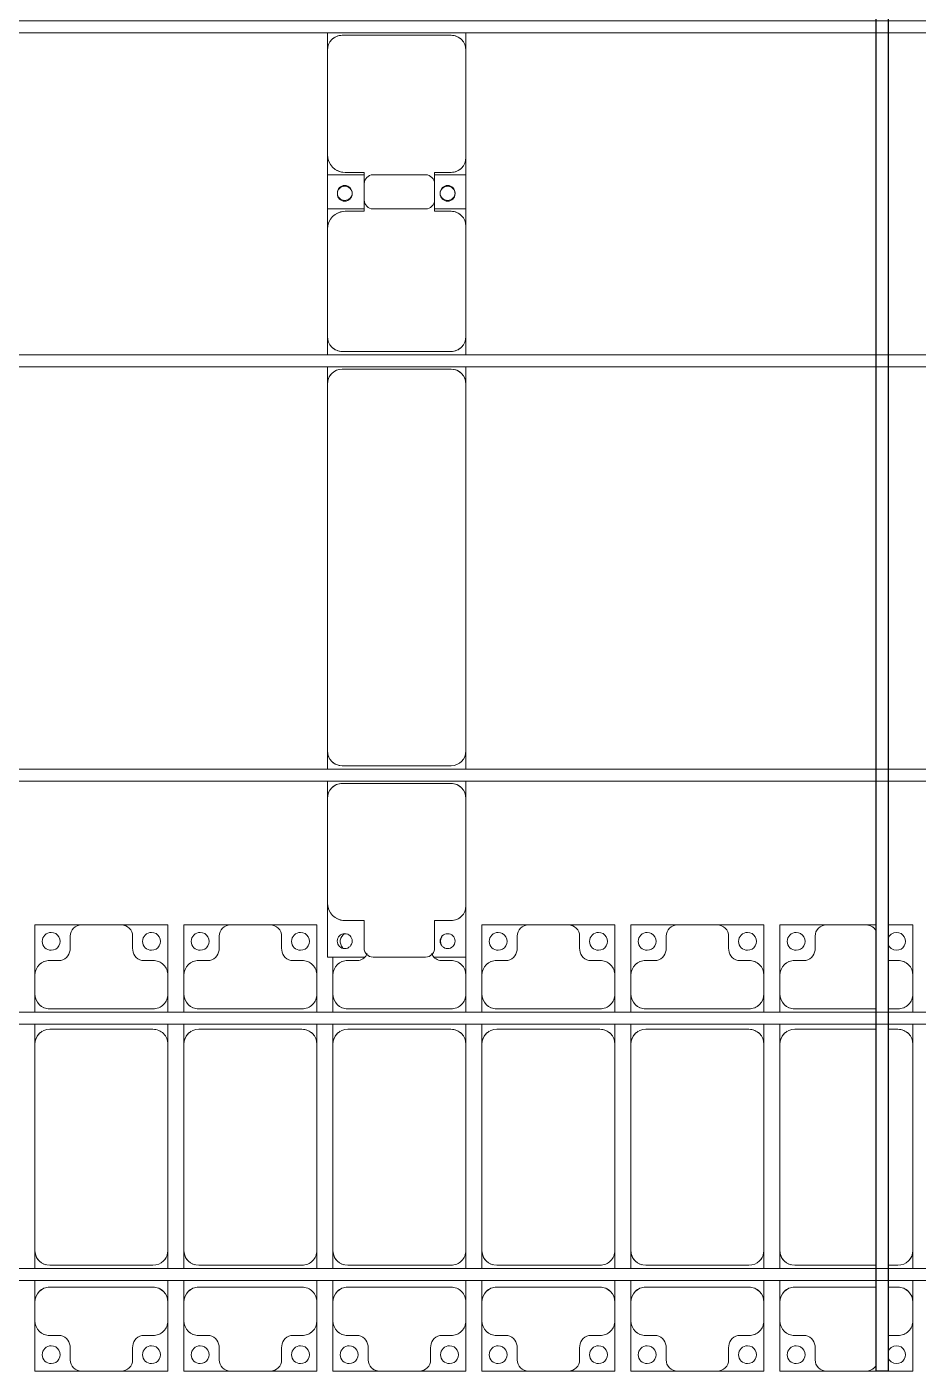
# Model space of a CAD drawing. Header units: millimetres. Extents: x -147246 to 112336, y -213734 to -86506.
# Drawn here: x -59356 to -56365, y -204519 to -200010 of the extents above; entities that cross this region are included whole.
import ezdxf

# ---------------------------------------------------------------- set-up
doc = ezdxf.new("R2010")
doc.units = ezdxf.units.MM
doc.layers.add('A-GENM', color=13, linetype='Continuous', lineweight=9)
doc.layers.add('S-BEAM', color=12, linetype='Continuous', lineweight=9)

# ---------------------------------------------------------------- blocks, each defined once
blk = doc.blocks.new('Dầm C52 - Hộp 40x60-25898-BỐ TRÍ KHUNG KẾT CẤU BÈ PIN 05')
at = {"layer": 'S-BEAM', "color": 3, "lineweight": 25}
for p, q in [((-55982.1, 20), (55982.1, 20)), ((55982.1, 20), (55982.1, -20)), ((55982.1, -20), (-55982.1, -20))]:
    blk.add_line(p, q, dxfattribs=at)
blk = doc.blocks.new('Dai phao do pin - DẢI PHAO ĐỠ PIN-V20-BỐ TRÍ KHUNG KẾT CẤU BÈ PIN 05')
at = {"layer": 'A-GENM', "color": 7}
for p, q in [((-1312.2, 241.6), (-1129.7, 241.6)), ((-1312.2, 116.4), (-1312.2, 241.6)), ((-779.7, 241.6), (-1129.7, 241.6)), ((-779.7, 241.6), (-721.5, 241.6)), ((-681.5, 241.6), (-620.3, 241.6)), ((610.3, 241.6), (-620.3, 241.6)), ((610.3, 241.6), (668.5, 241.6)), ((708.5, 241.6), (769.7, 241.6)), ((1129.7, 241.6), (769.7, 241.6)), ((1129.7, 241.6), (1312.2, 241.6)), ((1197.8, 241.6), (1380.3, 241.6)), ((1197.8, 118.2), (1197.8, 241.6)), ((1312.2, 241.6), (1312.2, 118.2)), ((1730.3, 241.6), (1380.3, 241.6)), ((1730.3, 241.6), (1788.5, 241.6)), ((-1189.7, 181.6), (-1189.7, 118.2)), ((-729.7, -173.4), (-729.7, 191.6)), ((-670.3, 191.6), (-670.3, -173.4)), ((660.3, -173.4), (660.3, 191.6)), ((719.7, 191.6), (719.7, -173.4)), ((1189.7, 118.2), (1189.7, 181.6)), ((1320.3, 181.6), (1320.3, 118.2)), ((1780.3, -173.4), (1780.3, 191.6)), ((-1189.7, 118.2), (-1282.2, 118.2)), ((1282.2, 118.2), (1189.7, 118.2)), ((1320.3, 118.2), (1227.8, 118.2)), ((-1312.2, 88.2), (-1312.2, -88.2)), ((1197.8, 88.2), (1197.8, -88.2)), ((1312.2, -88.2), (1312.2, 88.2)), ((-1312.2, -223.4), (-1312.2, -116.4)), ((-1282.2, -118.2), (-1189.7, -118.2)), ((-1189.7, -118.2), (-1189.7, -173.4)), ((1189.7, -173.4), (1189.7, -118.2)), ((1189.7, -118.2), (1282.2, -118.2)), ((1197.8, -223.4), (1197.8, -118.2)), ((1227.8, -118.2), (1320.3, -118.2)), ((1312.2, -118.2), (1312.2, -223.4)), ((1320.3, -118.2), (1320.3, -173.4)), ((-1139.7, -223.4), (-1312.2, -223.4)), ((-1139.7, -223.4), (-779.7, -223.4)), ((-721.5, -223.4), (-779.7, -223.4)), ((-620.3, -223.4), (-681.5, -223.4)), ((-620.3, -223.4), (610.3, -223.4)), ((668.5, -223.4), (610.3, -223.4)), ((769.7, -223.4), (708.5, -223.4)), ((769.7, -223.4), (1139.7, -223.4)), ((1312.2, -223.4), (1139.7, -223.4)), ((1370.3, -223.4), (1197.8, -223.4)), ((1370.3, -223.4), (1730.3, -223.4)), ((1788.5, -223.4), (1730.3, -223.4))]:
    blk.add_line(p, q, dxfattribs=at)
for centre, radius, start, end in [((-1129.7, 181.6), 60, 90, 180), ((-779.7, 191.6), 50, 360, 90), ((-779.7, 191.6), 50, 360, 45), ((-620.3, 191.6), 50, 90, 180), ((-620.3, 191.6), 50, 105, 180), ((610.3, 191.6), 50, 360, 90), ((610.3, 191.6), 50, 15, 90), ((769.7, 191.6), 50, 90, 180), ((769.7, 191.6), 50, 135, 180), ((1129.7, 181.6), 60, 360, 90), ((1380.3, 181.6), 60, 90, 180), ((1730.3, 191.6), 50, 360, 90), ((1730.3, 191.6), 50, 360, 45), ((-1258.6, 183.2), 25, 0, 180), ((-1258.6, 183.2), 25, 180, 360), ((-1129.7, 181.6), 60, 150, 180), ((1129.7, 181.6), 60, 360, 30), ((1248.6, 183.2), 25, 360, 180), ((1248.6, 183.2), 25, 180, 0), ((1251.4, 183.2), 25, 0, 180), ((1251.4, 183.2), 25, 180, 360), ((1380.3, 181.6), 60, 150, 180), ((-1282.2, 88.2), 30, 90, 180), ((-1282.2, 88.2), 30, 120, 134.117), ((1227.8, 88.2), 30, 90, 180), ((1282.2, 88.2), 30, 360, 90), ((-1282.2, -88.2), 30, 180, 270), ((1227.8, -88.2), 30, 180, 270), ((1282.2, -88.2), 30, 270, 360), ((-1282.2, -88.2), 30, 225.8834, 240), ((-1258.6, -161.8), 25, 0, 180), ((-1258.6, -161.8), 25, 180, 0), ((-1139.7, -173.4), 50, 180, 270), ((-1139.7, -173.4), 50, 180, 225), ((-779.7, -173.4), 50, 270, 360), ((-779.7, -173.4), 50, 315, 360), ((-620.3, -173.4), 50, 180, 270), ((-620.3, -173.4), 50, 180, 270), ((610.3, -173.4), 50, 270, 360), ((610.3, -173.4), 50, 285, 360), ((769.7, -173.4), 50, 180, 270), ((769.7, -173.4), 50, 180, 225), ((1139.7, -173.4), 50, 270, 360), ((1139.7, -173.4), 50, 315, 360), ((1248.6, -161.8), 25, 0, 180), ((1248.6, -161.8), 25, 180, 360), ((1251.4, -161.8), 25, 0, 180), ((1251.4, -161.8), 25, 180, 0), ((1370.3, -173.4), 50, 180, 270), ((1370.3, -173.4), 50, 180, 225), ((1730.3, -173.4), 50, 270, 360), ((1730.3, -173.4), 50, 315, 360)]:
    blk.add_arc(centre, radius, start, end, dxfattribs=at)
blk = doc.blocks.new('Dai phaodi lai - DẢI PHAO ĐI LẠI-25020-BỐ TRÍ KHUNG KẾT CẤU BÈ PIN 05')
at = {"layer": 'A-GENM', "color": 7}
for p, q in [((36776.8, 748.4), (36933.1, 748.4)), ((36776.8, 579.3), (36776.8, 748.4)), ((37066.9, 748.4), (36933.1, 748.4)), ((37066.9, 748.4), (37223.2, 748.4)), ((37223.2, 748.4), (37223.2, 579.3)), ((37276.8, 748.4), (37433.1, 748.4)), ((37276.8, 579.3), (37276.8, 748.4)), ((37566.9, 748.4), (37433.1, 748.4)), ((37566.9, 748.4), (37723.2, 748.4)), ((37723.2, 748.4), (37723.2, 579.3)), ((38276.8, 748.4), (38433.1, 748.4)), ((38276.8, 579.3), (38276.8, 748.4)), ((38566.9, 748.4), (38433.1, 748.4)), ((38566.9, 748.4), (38723.2, 748.4)), ((38723.2, 748.4), (38723.2, 579.3)), ((38776.8, 748.4), (38933.1, 748.4)), ((38776.8, 579.3), (38776.8, 748.4)), ((39066.9, 748.4), (38933.1, 748.4)), ((39066.9, 748.4), (39223.2, 748.4)), ((39223.2, 748.4), (39223.2, 579.3)), ((39276.8, 748.4), (39433.1, 748.4)), ((39276.8, 579.3), (39276.8, 748.4)), ((39566.9, 748.4), (39433.1, 748.4)), ((39566.9, 748.4), (39600, 748.4)), ((39640, 748.4), (39723.2, 748.4)), ((39723.2, 748.4), (39723.2, 579.3)), ((36895.1, 710.4), (36895.1, 670.7)), ((37104.9, 670.7), (37104.9, 710.4)), ((37395.1, 710.4), (37395.1, 670.7)), ((37604.9, 670.7), (37604.9, 710.4)), ((38395.1, 710.4), (38395.1, 670.7)), ((38604.9, 670.7), (38604.9, 710.4)), ((38895.1, 710.4), (38895.1, 670.7)), ((39104.9, 670.7), (39104.9, 710.4)), ((39395.1, 710.4), (39395.1, 670.7)), ((37776.8, 579.3), (37776.8, 641.7)), ((38223.2, 640.7), (38223.2, 579.3)), ((36864.3, 629.3), (36826.8, 629.3)), ((37173.2, 629.3), (37135.7, 629.3)), ((37364.3, 629.3), (37326.8, 629.3)), ((37673.2, 629.3), (37635.7, 629.3)), ((37864.3, 629.3), (37826.8, 629.3)), ((38173.2, 629.3), (38135.7, 629.3)), ((38364.3, 629.3), (38326.8, 629.3)), ((38673.2, 629.3), (38635.7, 629.3)), ((38864.3, 629.3), (38826.8, 629.3)), ((39173.2, 629.3), (39135.7, 629.3)), ((39364.3, 629.3), (39326.8, 629.3)), ((39673.2, 629.3), (39640, 629.3)), ((36776.8, 579.3), (36776.8, 516.7)), ((37223.2, 516.7), (37223.2, 579.3)), ((37276.8, 579.3), (37276.8, 516.7)), ((37723.2, 516.7), (37723.2, 579.3)), ((37776.8, 579.3), (37776.8, 516.7)), ((38223.2, 516.7), (38223.2, 579.3)), ((38276.8, 579.3), (38276.8, 516.7)), ((38723.2, 516.7), (38723.2, 579.3)), ((38776.8, 579.3), (38776.8, 516.7)), ((39223.2, 516.7), (39223.2, 579.3)), ((39276.8, 579.3), (39276.8, 516.7)), ((39723.2, 516.7), (39723.2, 579.3)), ((36776.8, 455.5), (36776.8, 516.7)), ((37223.2, 516.7), (37223.2, 455.5)), ((37276.8, 455.5), (37276.8, 516.7)), ((37723.2, 516.7), (37723.2, 455.5)), ((37776.8, 455.5), (37776.8, 516.7)), ((38223.2, 516.7), (38223.2, 455.5)), ((38276.8, 455.5), (38276.8, 516.7)), ((38723.2, 516.7), (38723.2, 455.5)), ((38776.8, 455.5), (38776.8, 516.7)), ((39223.2, 516.7), (39223.2, 455.5)), ((39276.8, 455.5), (39276.8, 516.7)), ((39723.2, 516.7), (39723.2, 455.5)), ((36826.8, 466.7), (37173.2, 466.7)), ((37326.8, 466.7), (37673.2, 466.7)), ((37826.8, 466.7), (38173.2, 466.7)), ((38326.8, 466.7), (38673.2, 466.7)), ((38826.8, 466.7), (39173.2, 466.7)), ((39326.8, 466.7), (39600, 466.7)), ((39640, 466.7), (39673.2, 466.7)), ((36776.8, 348.3), (36776.8, 415.5)), ((37223.2, 415.5), (37223.2, 348.3)), ((37276.8, 348.3), (37276.8, 415.5)), ((37723.2, 415.5), (37723.2, 348.3)), ((37776.8, 348.3), (37776.8, 415.5)), ((38223.2, 415.5), (38223.2, 348.3)), ((38276.8, 348.3), (38276.8, 415.5)), ((38723.2, 415.5), (38723.2, 348.3)), ((38776.8, 348.3), (38776.8, 415.5)), ((39223.2, 415.5), (39223.2, 348.3)), ((39276.8, 348.3), (39276.8, 415.5)), ((39723.2, 415.5), (39723.2, 348.3)), ((37173.2, 398.3), (36826.8, 398.3)), ((37673.2, 398.3), (37326.8, 398.3)), ((38173.2, 398.3), (37826.8, 398.3)), ((38673.2, 398.3), (38326.8, 398.3)), ((39173.2, 398.3), (38826.8, 398.3)), ((39600, 398.3), (39326.8, 398.3)), ((39673.2, 398.3), (39640, 398.3)), ((36776.8, 348.3), (36776.8, -343.3)), ((37223.2, -343.3), (37223.2, 348.3)), ((37276.8, 348.3), (37276.8, -343.3)), ((37723.2, -343.3), (37723.2, 348.3)), ((37776.8, 348.3), (37776.8, -343.3)), ((38223.2, -343.3), (38223.2, 348.3)), ((38276.8, 348.3), (38276.8, -343.3)), ((38723.2, -343.3), (38723.2, 348.3)), ((38776.8, 348.3), (38776.8, -343.3)), ((39223.2, -343.3), (39223.2, 348.3)), ((39276.8, 348.3), (39276.8, -343.3)), ((39723.2, -343.3), (39723.2, 348.3)), ((36776.8, -404.5), (36776.8, -343.3)), ((37223.2, -343.3), (37223.2, -404.5)), ((37276.8, -404.5), (37276.8, -343.3)), ((37723.2, -343.3), (37723.2, -404.5)), ((37776.8, -404.5), (37776.8, -343.3)), ((38223.2, -343.3), (38223.2, -404.5)), ((38276.8, -404.5), (38276.8, -343.3)), ((38723.2, -343.3), (38723.2, -404.5)), ((38776.8, -404.5), (38776.8, -343.3)), ((39223.2, -343.3), (39223.2, -404.5)), ((39276.8, -404.5), (39276.8, -343.3)), ((39723.2, -343.3), (39723.2, -404.5)), ((36826.8, -393.3), (37173.2, -393.3)), ((37326.8, -393.3), (37673.2, -393.3)), ((37826.8, -393.3), (38173.2, -393.3)), ((38326.8, -393.3), (38673.2, -393.3)), ((38826.8, -393.3), (39173.2, -393.3)), ((39326.8, -393.3), (39600, -393.3)), ((39640, -393.3), (39673.2, -393.3)), ((36776.8, -516.7), (36776.8, -444.5)), ((37223.2, -444.5), (37223.2, -516.7)), ((37276.8, -516.7), (37276.8, -444.5)), ((37723.2, -444.5), (37723.2, -516.7)), ((37776.8, -516.7), (37776.8, -444.5)), ((38223.2, -444.5), (38223.2, -516.7)), ((38276.8, -516.7), (38276.8, -444.5)), ((38723.2, -444.5), (38723.2, -516.7)), ((38776.8, -516.7), (38776.8, -444.5)), ((39223.2, -444.5), (39223.2, -516.7)), ((39276.8, -516.7), (39276.8, -444.5)), ((39723.2, -444.5), (39723.2, -516.7)), ((37173.2, -466.7), (36826.8, -466.7)), ((37673.2, -466.7), (37326.8, -466.7)), ((38173.2, -466.7), (37826.8, -466.7)), ((38673.2, -466.7), (38326.8, -466.7)), ((39173.2, -466.7), (38826.8, -466.7)), ((39600, -466.7), (39326.8, -466.7)), ((39673.2, -466.7), (39640, -466.7)), ((36776.8, -516.7), (36776.8, -579.3)), ((37223.2, -579.3), (37223.2, -516.7)), ((37276.8, -516.7), (37276.8, -579.3)), ((37723.2, -579.3), (37723.2, -516.7)), ((37776.8, -516.7), (37776.8, -579.3)), ((38223.2, -579.3), (38223.2, -516.7)), ((38276.8, -516.7), (38276.8, -579.3)), ((38723.2, -579.3), (38723.2, -516.7)), ((38776.8, -516.7), (38776.8, -579.3)), ((39223.2, -579.3), (39223.2, -516.7)), ((39276.8, -516.7), (39276.8, -579.3)), ((39723.2, -579.3), (39723.2, -516.7)), ((36776.8, -748.4), (36776.8, -579.3)), ((37223.2, -579.3), (37223.2, -748.4)), ((37276.8, -748.4), (37276.8, -579.3)), ((37723.2, -579.3), (37723.2, -748.4)), ((37776.8, -748.4), (37776.8, -579.3)), ((38223.2, -579.3), (38223.2, -748.4)), ((38276.8, -748.4), (38276.8, -579.3)), ((38723.2, -579.3), (38723.2, -748.4)), ((38776.8, -748.4), (38776.8, -579.3)), ((39223.2, -579.3), (39223.2, -748.4)), ((39276.8, -748.4), (39276.8, -579.3)), ((39723.2, -579.3), (39723.2, -748.4)), ((36826.8, -629.3), (36864.3, -629.3)), ((37135.7, -629.3), (37173.2, -629.3)), ((37326.8, -629.3), (37364.3, -629.3)), ((37635.7, -629.3), (37673.2, -629.3)), ((37826.8, -629.3), (37864.3, -629.3)), ((38135.7, -629.3), (38173.2, -629.3)), ((38326.8, -629.3), (38364.3, -629.3)), ((38635.7, -629.3), (38673.2, -629.3)), ((38826.8, -629.3), (38864.3, -629.3)), ((39135.7, -629.3), (39173.2, -629.3)), ((39326.8, -629.3), (39364.3, -629.3)), ((39640, -629.3), (39673.2, -629.3)), ((36895.1, -670.7), (36895.1, -710.4)), ((37104.9, -710.4), (37104.9, -670.7)), ((37395.1, -670.7), (37395.1, -710.4)), ((37604.9, -710.4), (37604.9, -670.7)), ((37895.1, -670.7), (37895.1, -710.4)), ((38104.9, -710.4), (38104.9, -670.7)), ((38395.1, -670.7), (38395.1, -710.4)), ((38604.9, -710.4), (38604.9, -670.7)), ((38895.1, -670.7), (38895.1, -710.4)), ((39104.9, -710.4), (39104.9, -670.7)), ((39395.1, -670.7), (39395.1, -710.4)), ((36933.1, -748.4), (36776.8, -748.4)), ((36933.1, -748.4), (37066.9, -748.4)), ((37223.2, -748.4), (37066.9, -748.4)), ((37433.1, -748.4), (37276.8, -748.4)), ((37433.1, -748.4), (37566.9, -748.4)), ((37723.2, -748.4), (37566.9, -748.4)), ((37933.1, -748.4), (37776.8, -748.4)), ((37933.1, -748.4), (38066.9, -748.4)), ((38223.2, -748.4), (38066.9, -748.4)), ((38433.1, -748.4), (38276.8, -748.4)), ((38433.1, -748.4), (38566.9, -748.4)), ((38723.2, -748.4), (38566.9, -748.4)), ((38933.1, -748.4), (38776.8, -748.4)), ((38933.1, -748.4), (39066.9, -748.4)), ((39223.2, -748.4), (39066.9, -748.4)), ((39433.1, -748.4), (39276.8, -748.4)), ((39433.1, -748.4), (39566.9, -748.4)), ((39600, -748.4), (39566.9, -748.4)), ((39723.2, -748.4), (39640, -748.4))]:
    blk.add_line(p, q, dxfattribs=at)
for centre, radius, start, end in [((36831.6, 693.3), 30, 90, 270), ((36831.6, 693.3), 30, 270, 90), ((36933.1, 710.4), 38, 90, 180), ((36933.1, 710.4), 38, 90, 135), ((37066.9, 710.4), 38, 0, 90), ((37066.9, 710.4), 38, 45, 90), ((37168.4, 693.3), 30, 90, 270), ((37168.4, 693.3), 30, 270, 90), ((37331.6, 693.3), 30, 90, 270), ((37331.6, 693.3), 30, 270, 90), ((37433.1, 710.4), 38, 90, 180), ((37433.1, 710.4), 38, 90, 135), ((37566.9, 710.4), 38, 360, 90), ((37566.9, 710.4), 38, 46.3465, 90), ((37668.4, 693.3), 30, 90, 270), ((37668.4, 693.3), 30, 270, 90), ((38331.6, 693.3), 30, 90, 270), ((38331.6, 693.3), 30, 270, 90), ((38433.1, 710.4), 38, 90, 180), ((38433.1, 710.4), 38, 90, 135), ((38566.9, 710.4), 38, 0, 90), ((38566.9, 710.4), 38, 45, 90), ((38668.4, 693.3), 30, 90, 270), ((38668.4, 693.3), 30, 270, 90), ((38831.6, 693.3), 30, 90, 270), ((38831.6, 693.3), 30, 270, 90), ((38933.1, 710.4), 38, 90, 180), ((38933.1, 710.4), 38, 90, 135), ((39066.9, 710.4), 38, 360, 90), ((39066.9, 710.4), 38, 45, 90), ((39168.4, 693.3), 30, 90, 270), ((39168.4, 693.3), 30, 270, 90), ((39331.6, 693.3), 30, 90, 270), ((39331.6, 693.3), 30, 270, 90), ((39433.1, 710.4), 38, 90, 180), ((39433.1, 710.4), 38, 90, 135), ((39566.9, 710.4), 38, 30, 90), ((39566.9, 710.4), 38, 45, 90), ((39668.4, 693.3), 30, 90, 162.1035), ((39668.4, 693.3), 30, 270, 90), ((37831.6, 693.3), 30, 120, 225), ((38168.4, 693.3), 30, 150, 208.7034), ((39668.4, 693.3), 30, 197.8965, 270), ((36855.2, 668.2), 40, 283.1885, 3.5081), ((37144.8, 668.2), 40, 176.4919, 256.8115), ((37355.2, 668.2), 40, 283.1885, 3.5081), ((37644.8, 668.2), 40, 176.4919, 256.8115), ((37855.2, 668.2), 40, 283.1885, 336.1177), ((38144.8, 668.2), 40, 203.8821, 256.8115), ((38355.2, 668.2), 40, 283.1885, 3.5081), ((38644.8, 668.2), 40, 176.4919, 256.8115), ((38855.2, 668.2), 40, 283.1885, 3.5081), ((39144.8, 668.2), 40, 176.4919, 256.8115), ((39355.2, 668.2), 40, 283.1885, 3.5081), ((36826.8, 579.3), 50, 90, 180), ((36826.8, 579.3), 50, 90, 135), ((37173.2, 579.3), 50, 360, 90), ((37173.2, 579.3), 50, 45, 90), ((37326.8, 579.3), 50, 90, 180), ((37326.8, 579.3), 50, 90, 135), ((37673.2, 579.3), 50, 360, 90), ((37673.2, 579.3), 50, 45, 90), ((37826.8, 579.3), 50, 90, 180), ((37826.8, 579.3), 50, 90, 135), ((38173.2, 579.3), 50, 0, 90), ((38173.2, 579.3), 50, 45, 90), ((38326.8, 579.3), 50, 90, 180), ((38326.8, 579.3), 50, 90, 135), ((38673.2, 579.3), 50, 360, 90), ((38673.2, 579.3), 50, 45, 90), ((38826.8, 579.3), 50, 90, 180), ((38826.8, 579.3), 50, 90, 135), ((39173.2, 579.3), 50, 0, 90), ((39173.2, 579.3), 50, 45, 90), ((39326.8, 579.3), 50, 90, 180), ((39326.8, 579.3), 50, 90, 135), ((39673.2, 579.3), 50, 0, 90), ((39673.2, 579.3), 50, 45, 90), ((36826.8, 516.7), 50, 180, 270), ((37173.2, 516.7), 50, 270, 0), ((37326.8, 516.7), 50, 180, 270), ((37673.2, 516.7), 50, 270, 0), ((37826.8, 516.7), 50, 180, 270), ((38173.2, 516.7), 50, 270, 0), ((38326.8, 516.7), 50, 180, 270), ((38673.2, 516.7), 50, 270, 0), ((38826.8, 516.7), 50, 180, 270), ((39173.2, 516.7), 50, 270, 360), ((39326.8, 516.7), 50, 180, 270), ((39673.2, 516.7), 50, 270, 0), ((36826.8, 516.7), 50, 225, 270), ((37173.2, 516.7), 50, 270, 315), ((37326.8, 516.7), 50, 225, 270), ((37673.2, 516.7), 50, 270, 315), ((37826.8, 516.7), 50, 225, 270), ((38173.2, 516.7), 50, 270, 315), ((38326.8, 516.7), 50, 225, 270), ((38673.2, 516.7), 50, 270, 315), ((38826.8, 516.7), 50, 225, 270), ((39173.2, 516.7), 50, 270, 315), ((39326.8, 516.7), 50, 225, 270), ((39673.2, 516.7), 50, 270, 315), ((36826.8, 348.3), 50, 90, 180), ((36826.8, 348.3), 50, 120, 165), ((37173.2, 348.3), 50, 360, 90), ((37173.2, 348.3), 50, 45, 90), ((37326.8, 348.3), 50, 90, 180), ((37326.8, 348.3), 50, 120, 165), ((37673.2, 348.3), 50, 0, 90), ((37673.2, 348.3), 50, 45, 90), ((37826.8, 348.3), 50, 90, 180), ((37826.8, 348.3), 50, 120, 165), ((38173.2, 348.3), 50, 0, 90), ((38173.2, 348.3), 50, 45, 90), ((38326.8, 348.3), 50, 90, 180), ((38326.8, 348.3), 50, 120, 165), ((38673.2, 348.3), 50, 0, 90), ((38673.2, 348.3), 50, 45, 90), ((38826.8, 348.3), 50, 90, 180), ((38826.8, 348.3), 50, 120, 165), ((39173.2, 348.3), 50, 0, 90), ((39173.2, 348.3), 50, 45, 90), ((39326.8, 348.3), 50, 90, 180), ((39326.8, 348.3), 50, 120, 165), ((39673.2, 348.3), 50, 0, 90), ((39673.2, 348.3), 50, 45, 90), ((36826.8, -343.3), 50, 180, 270), ((36826.8, -343.3), 50, 180, 255), ((37173.2, -343.3), 50, 270, 360), ((37173.2, -343.3), 50, 315, 360), ((37326.8, -343.3), 50, 180, 270), ((37326.8, -343.3), 50, 180, 255), ((37673.2, -343.3), 50, 270, 0), ((37673.2, -343.3), 50, 315, 0), ((37826.8, -343.3), 50, 180, 270), ((37826.8, -343.3), 50, 180, 255), ((38173.2, -343.3), 50, 270, 0), ((38173.2, -343.3), 50, 315, 0), ((38326.8, -343.3), 50, 180, 270), ((38326.8, -343.3), 50, 180, 255), ((38673.2, -343.3), 50, 270, 0), ((38673.2, -343.3), 50, 315, 0), ((38826.8, -343.3), 50, 180, 270), ((38826.8, -343.3), 50, 180, 255), ((39173.2, -343.3), 50, 270, 360), ((39173.2, -343.3), 50, 315, 360), ((39326.8, -343.3), 50, 180, 270), ((39326.8, -343.3), 50, 180, 255), ((39673.2, -343.3), 50, 270, 360), ((39673.2, -343.3), 50, 315, 0), ((36826.8, -516.7), 50, 90, 180), ((36826.8, -516.7), 50, 90, 135), ((37173.2, -516.7), 50, 0, 90), ((37173.2, -516.7), 50, 45, 90), ((37326.8, -516.7), 50, 90, 180), ((37326.8, -516.7), 50, 90, 135), ((37673.2, -516.7), 50, 360, 90), ((37673.2, -516.7), 50, 45, 90), ((37826.8, -516.7), 50, 90, 180), ((37826.8, -516.7), 50, 90, 135), ((38173.2, -516.7), 50, 360, 90), ((38173.2, -516.7), 50, 45, 90), ((38326.8, -516.7), 50, 90, 180), ((38326.8, -516.7), 50, 90, 135), ((38673.2, -516.7), 50, 0, 90), ((38673.2, -516.7), 50, 45, 90), ((38826.8, -516.7), 50, 90, 180), ((38826.8, -516.7), 50, 90, 135), ((39173.2, -516.7), 50, 0, 90), ((39173.2, -516.7), 50, 45, 90), ((39326.8, -516.7), 50, 90, 180), ((39326.8, -516.7), 50, 90, 135), ((39673.2, -516.7), 50, 0, 90), ((39673.2, -516.7), 50, 45, 90), ((36826.8, -579.3), 50, 180, 270), ((37173.2, -579.3), 50, 270, 0), ((37326.8, -579.3), 50, 180, 270), ((37673.2, -579.3), 50, 270, 360), ((37826.8, -579.3), 50, 180, 270), ((38173.2, -579.3), 50, 270, 0), ((38326.8, -579.3), 50, 180, 270), ((38673.2, -579.3), 50, 270, 0), ((38826.8, -579.3), 50, 180, 270), ((39173.2, -579.3), 50, 270, 0), ((39326.8, -579.3), 50, 180, 270), ((39673.2, -579.3), 50, 270, 0), ((36826.8, -579.3), 50, 225, 270), ((36855.2, -668.2), 40, 356.4919, 76.8115), ((37144.8, -668.2), 40, 103.1885, 183.5081), ((37173.2, -579.3), 50, 270, 315), ((37326.8, -579.3), 50, 225, 270), ((37355.2, -668.2), 40, 356.4919, 76.8115), ((37644.8, -668.2), 40, 103.1885, 183.5081), ((37673.2, -579.3), 50, 270, 315), ((37826.8, -579.3), 50, 225, 270), ((37855.2, -668.2), 40, 356.4919, 76.8115), ((38144.8, -668.2), 40, 103.1885, 183.5081), ((38173.2, -579.3), 50, 270, 315), ((38326.8, -579.3), 50, 225, 270), ((38355.2, -668.2), 40, 356.4919, 76.8115), ((38644.8, -668.2), 40, 103.1885, 183.5081), ((38673.2, -579.3), 50, 270, 315), ((38826.8, -579.3), 50, 225, 270), ((38855.2, -668.2), 40, 356.4919, 76.8115), ((39144.8, -668.2), 40, 103.1885, 183.5081), ((39173.2, -579.3), 50, 270, 315), ((39326.8, -579.3), 50, 225, 270), ((39355.2, -668.2), 40, 356.4919, 76.8115), ((39673.2, -579.3), 50, 270, 315), ((36831.6, -693.3), 30, 90, 270), ((36831.6, -693.3), 30, 270, 90), ((37168.4, -693.3), 30, 90, 270), ((37168.4, -693.3), 30, 270, 90), ((37331.6, -693.3), 30, 90, 270), ((37331.6, -693.3), 30, 270, 90), ((37668.4, -693.3), 30, 90, 270), ((37668.4, -693.3), 30, 270, 90), ((37831.6, -693.3), 30, 90, 270), ((37831.6, -693.3), 30, 270, 90), ((38168.4, -693.3), 30, 90, 270), ((38168.4, -693.3), 30, 270, 90), ((38331.6, -693.3), 30, 90, 270), ((38331.6, -693.3), 30, 270, 90), ((38668.4, -693.3), 30, 90, 270), ((38668.4, -693.3), 30, 270, 90), ((38831.6, -693.3), 30, 90, 270), ((38831.6, -693.3), 30, 270, 90), ((39168.4, -693.3), 30, 90, 270), ((39168.4, -693.3), 30, 270, 90), ((39331.6, -693.3), 30, 90, 270), ((39331.6, -693.3), 30, 270, 90), ((39668.4, -693.3), 30, 90, 162.1035), ((39668.4, -693.3), 30, 270, 90), ((36933.1, -710.4), 38, 180, 270), ((37066.9, -710.4), 38, 270, 0), ((37433.1, -710.4), 38, 180, 270), ((37566.9, -710.4), 38, 270, 360), ((37933.1, -710.4), 38, 180, 270), ((38066.9, -710.4), 38, 270, 360), ((38433.1, -710.4), 38, 180, 270), ((38566.9, -710.4), 38, 270, 360), ((38933.1, -710.4), 38, 180, 270), ((39066.9, -710.4), 38, 270, 0), ((39433.1, -710.4), 38, 180, 270), ((39668.4, -693.3), 30, 197.8965, 270), ((36933.1, -710.4), 38, 225, 270), ((37066.9, -710.4), 38, 270, 315), ((37433.1, -710.4), 38, 225, 270), ((37566.9, -710.4), 38, 270, 313.6647), ((37933.1, -710.4), 38, 232.7694, 270), ((38066.9, -710.4), 38, 270, 315), ((38433.1, -710.4), 38, 225, 270), ((38566.9, -710.4), 38, 270, 315), ((38933.1, -710.4), 38, 225, 270), ((39066.9, -710.4), 38, 270, 315), ((39433.1, -710.4), 38, 225, 270), ((39566.9, -710.4), 38, 270, 330), ((39566.9, -710.4), 38, 270, 315)]:
    blk.add_arc(centre, radius, start, end, dxfattribs=at)
blk = doc.blocks.new('Dầm C52 - Dầm C52-18923-BỐ TRÍ KHUNG KẾT CẤU BÈ PIN 05')
at = {"layer": 'S-BEAM', "color": 1}
for p, q in [((-52556.1, 20), (52556.1, 20)), ((52556.1, -20), (-52556.1, -20))]:
    blk.add_line(p, q, dxfattribs=at)
blk = doc.blocks.new('HOBANMONG_BEPIN 5_rvt-1-BỐ TRÍ KHUNG KẾT CẤU BÈ PIN 05')
at = {"layer": 'A-GENM', "color": 3, "lineweight": 25}
for name, p, rotation in [('Dai phao do pin - DẢI PHAO ĐỠ PIN-V20-BỐ TRÍ KHUNG KẾT CẤU BÈ PIN 05', (-58105.9, -201818.1), 89.99977101252024), ('Dai phaodi lai - DẢI PHAO ĐI LẠI-25020-BỐ TRÍ KHUNG KẾT CẤU BÈ PIN 05', (-96105.9, -203770.5), 359.9997710135151)]:
    blk.add_blockref(name, p, dxfattribs=dict(at, rotation=rotation))
at = {"layer": 'S-BEAM', "color": 3, "lineweight": 25}
for name, p, rotation in [('Dầm C52 - Hộp 40x60-25898-BỐ TRÍ KHUNG KẾT CẤU BÈ PIN 05', (-56485.7, -148537), 269.9997710125197), ('Dầm C52 - Dầm C52-18923-BỐ TRÍ KHUNG KẾT CẤU BÈ PIN 05', (-44162.1, -200009.7), 179.9997710135151), ('Dầm C52 - Dầm C52-18923-BỐ TRÍ KHUNG KẾT CẤU BÈ PIN 05', (-44162.1, -201129.7), 179.9997710135151), ('Dầm C52 - Dầm C52-18923-BỐ TRÍ KHUNG KẾT CẤU BÈ PIN 05', (-44162.1, -202519.7), 179.9997710135151), ('Dầm C52 - Dầm C52-18923-BỐ TRÍ KHUNG KẾT CẤU BÈ PIN 05', (-44162.1, -203335.3), 179.9997710135151), ('Dầm C52 - Dầm C52-18923-BỐ TRÍ KHUNG KẾT CẤU BÈ PIN 05', (-44162.1, -204195.3), 179.9997710135151)]:
    blk.add_blockref(name, p, dxfattribs=dict(at, rotation=rotation))

msp = doc.modelspace()

# ---------------------------------------------------------------- block references
at = {"lineweight": 5}
msp.add_blockref('HOBANMONG_BEPIN 5_rvt-1-BỐ TRÍ KHUNG KẾT CẤU BÈ PIN 05', (0, 0), dxfattribs=at)

doc.saveas('drawing.dxf')
